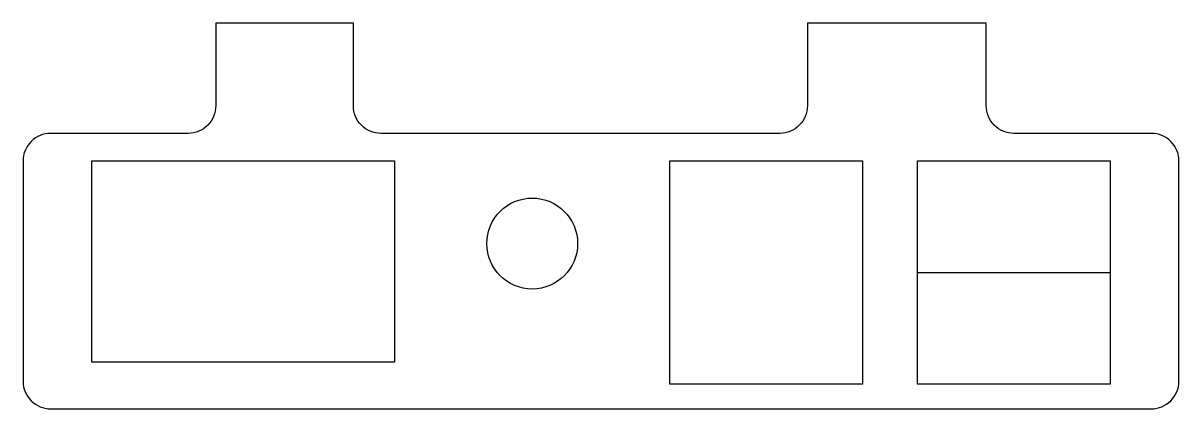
# Model space of a CAD drawing. Header units: millimetres. Extents: x -21 to 21, y -10 to 4.
import ezdxf

# ---------------------------------------------------------------- set-up
doc = ezdxf.new("R2010")
doc.units = ezdxf.units.MM
doc.layers.get('0').update_dxf_attribs({"linetype": 'CONTINUOUS'})

msp = doc.modelspace()

# ---------------------------------------------------------------- linework, layer by layer
msp.add_line((11.5, -5.05), (18.5, -5.05))
msp.add_lwpolyline([(-14, 4), (-14, 1, -0.414214), (-15, 0), (-20, 0, 0.414214), (-21, -1), (-21, -9, 0.414214), (-20, -10), (20, -10, 0.414214), (21, -9), (21, -1, 0.414214), (20, 0), (15, 0, -0.414214), (14, 1), (14, 4), (7.5, 4), (7.5, 1, -0.414214), (6.5, 0), (-8, 0, -0.414214), (-9, 1), (-9, 4)], format="xyb", close=True)
for points in [[(-18.5, -8.3), (-18.5, -1), (-7.5, -1), (-7.5, -8.3)], [(2.5, -9.1), (2.5, -1), (9.5, -1), (9.5, -9.1)], [(11.5, -1), (18.5, -1), (18.5, -9.1), (11.5, -9.1)]]:
    msp.add_lwpolyline(points, close=True)
msp.add_circle((-2.5, -4), 1.65)

doc.saveas('drawing.dxf')
